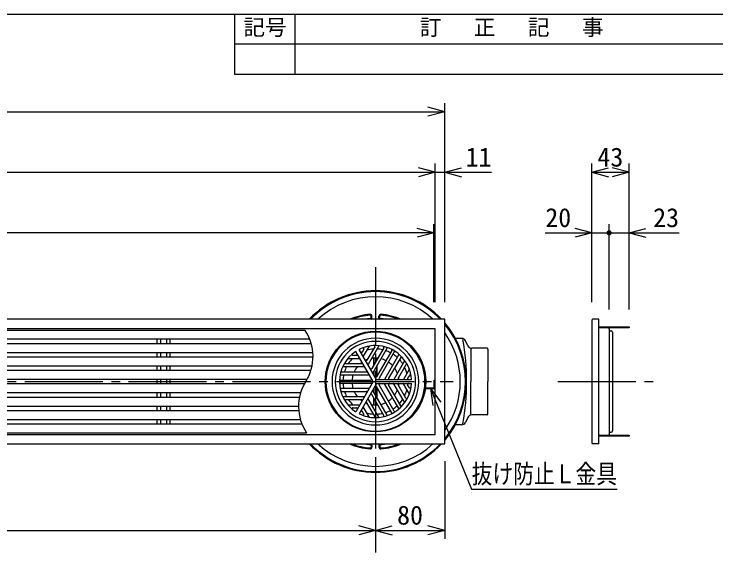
# Model space of a CAD drawing. Units: millimetres, scale not verified. Extents: x -1365 to 1365, y -930 to 870.
# Drawn here: x 40 to 851, y 251 to 870 of the extents above; entities that cross this region are included whole.
import ezdxf
from ezdxf.enums import TextEntityAlignment as Align

# ---------------------------------------------------------------- set-up
doc = ezdxf.new("R2010")
doc.units = ezdxf.units.MM
doc.header["$LTSCALE"] = 10
doc.linetypes.add('CHAIN2', pattern=[12, 9, -1, 1, -1])
for name, color, linetype in [('0-0_計極細', 2, 'Continuous'), ('0-1_計細線', 3, 'Continuous'), ('0-5_寸法線', 7, 'Continuous'), ('0-7_枠細線', 5, 'Continuous'), ('0-8_枠中線', 5, 'Continuous')]:
    doc.layers.add(name, color=color, linetype=linetype)
doc.styles.add('ＭＳ ゴシック', font='')
doc.styles.get('ＭＳ ゴシック').set_extended_font_data('MS Gothic')

msp = doc.modelspace()

# ---------------------------------------------------------------- hatches: boundary and pattern name
at = {"layer": '0-5_寸法線'}
msp.add_hatch(color=256, dxfattribs=at).paths.add_polyline_path([(730.61, 617.02, 1), (724.61, 617.02, 1)])

# ---------------------------------------------------------------- linework, layer by layer
at = {"layer": '0-0_計極細', "linetype": 'CHAIN2'}
for p, q in [((457.61, 577.48), (457.61, -194.19)), ((-667.57, 445.02), (547.46, 445.02)), ((668.36, 445.02), (783.59, 445.02))]:
    msp.add_line(p, q, dxfattribs=at)
at = {"layer": '0-0_計極細'}
for p, q in [((205.11, 494.27), (205.11, 488.77)), ((209.16, 494.27), (209.16, 488.77)), ((216.06, 494.27), (216.06, 488.77)), ((220.11, 494.27), (220.11, 488.77)), ((205.11, 478.77), (205.11, 473.27)), ((209.16, 478.77), (209.16, 473.27)), ((216.06, 478.77), (216.06, 473.27)), ((220.11, 478.77), (220.11, 473.27)), ((444.24, 482.59), (442.25, 479.14)), ((450.16, 485.81), (443.56, 474.37)), ((456.72, 485.12), (447.76, 469.61)), ((461.39, 486.2), (449.06, 464.84)), ((467.2, 484.21), (453.26, 460.07)), ((471.12, 483.98), (454.57, 455.31)), ((476.36, 481.01), (458.77, 450.54)), ((479.4, 479.26), (461.81, 448.78)), ((426, 471.86), (439.21, 471.86)), ((431.75, 475.38), (435.74, 475.38)), ((455.6, 464.12), (455.6, 472.04)), ((456.1, 464.99), (456.1, 472.07)), ((459.11, 470.21), (459.11, 472.07)), ((459.61, 471.08), (459.61, 472.04)), ((484.59, 476.2), (468.04, 447.53)), ((486.75, 472.92), (472.82, 448.78)), ((205.11, 463.27), (205.11, 457.77)), ((209.16, 463.27), (209.16, 457.77)), ((216.06, 463.27), (216.06, 457.77)), ((220.11, 463.27), (220.11, 457.77)), ((423.32, 465.84), (441.24, 465.84)), ((459.11, 451.14), (459.11, 463.18)), ((459.61, 452.01), (459.61, 464.05)), ((491.37, 468.89), (479.04, 447.53)), ((492.78, 464.3), (483.82, 448.78)), ((418.87, 456.31), (446.74, 456.31)), ((420.05, 462.33), (444.72, 462.33)), ((455.6, 453.01), (455.6, 457.1)), ((456.1, 452.14), (456.1, 457.97)), ((496.66, 458.97), (490.05, 447.53)), ((205.11, 447.77), (205.11, 442.27)), ((209.16, 447.77), (209.16, 442.27)), ((216.06, 447.77), (216.06, 442.27)), ((220.11, 447.77), (220.11, 442.27)), ((417.06, 446.78), (452.25, 446.78)), ((417.11, 452.8), (450.22, 452.8)), ((496.82, 452.23), (494.83, 448.78)), ((417.06, 443.27), (452.25, 443.27)), ((476.36, 409.03), (458.77, 439.5)), ((459.11, 426.86), (459.11, 438.9)), ((459.61, 425.99), (459.61, 438.03)), ((479.4, 410.78), (461.81, 441.26)), ((484.59, 413.84), (468.04, 442.51)), ((486.75, 417.12), (472.82, 441.26)), ((491.37, 421.15), (479.04, 442.51)), ((492.78, 425.74), (483.82, 441.26)), ((496.66, 431.07), (490.05, 442.51)), ((496.82, 437.81), (494.83, 441.26)), ((205.11, 432.27), (205.11, 426.77)), ((209.16, 432.27), (209.16, 426.77)), ((216.06, 432.27), (216.06, 426.77)), ((220.11, 432.27), (220.11, 426.77)), ((417.11, 437.24), (450.22, 437.24)), ((418.87, 433.73), (446.74, 433.73)), ((467.2, 405.83), (453.26, 429.97)), ((471.12, 406.06), (454.57, 434.74)), ((455.6, 432.94), (455.6, 437.03)), ((456.1, 432.07), (456.1, 437.9)), ((516.61, 436.77), (516.61, 437.77)), ((420.05, 427.71), (444.72, 427.71)), ((423.32, 424.2), (441.24, 424.2)), ((461.39, 403.84), (449.06, 425.2)), ((455.6, 418), (455.6, 425.92)), ((456.1, 417.97), (456.1, 425.05)), ((205.11, 416.77), (205.11, 411.27)), ((209.16, 416.77), (209.16, 411.27)), ((216.06, 416.77), (216.06, 411.27)), ((220.11, 416.77), (220.11, 411.27)), ((426, 418.18), (439.21, 418.18)), ((431.75, 414.67), (435.74, 414.67)), ((450.16, 404.23), (443.56, 415.67)), ((456.72, 404.92), (447.76, 420.44)), ((459.11, 417.97), (459.11, 419.84)), ((459.61, 418), (459.61, 418.97)), ((444.24, 407.46), (442.25, 410.9)), ((205.11, 401.27), (205.11, 395.77)), ((209.16, 401.27), (209.16, 395.77)), ((216.06, 401.27), (216.06, 395.77)), ((220.11, 401.27), (220.11, 395.77))]:
    msp.add_line(p, q, dxfattribs=at)
for centre, radius, start, end in [((331.18, 474.02), 54.31, 327.72738, 33.84606), ((457.61, 445.02), 50.15, 90, 270), ((457.61, 445.02), 50.15, 270, 90), ((441.38, 479.64), 1, 210, 330), ((457.61, 445.02), 37.63, 113.77152, 116.31965), ((443.38, 483.09), 1, 330, 110.49823), ((457.61, 445.02), 37.63, 93.596, 105.50678), ((450.6, 485.56), 0.502, 99.81001, 150), ((455.85, 485.62), 1, 330, 92.48216), ((457.61, 445.02), 37.63, 77.4576, 87.38711), ((457.61, 445.02), 37.63, 77.4576, 87.38711), ((461.83, 485.95), 0.502, 84.11294, 150), ((466.33, 484.72), 1, 330, 77.60597), ((457.61, 445.02), 37.63, 62.67477, 71.92708), ((471.55, 483.73), 0.502, 70.18513, 150), ((475.49, 481.52), 1, 330, 63.89345), ((480.27, 478.76), 1, 56.10655, 150), ((426, 471.36), 0.502, 90, 140.18999), ((457.61, 445.02), 37.63, 134.49322, 146.404), ((431.75, 476.38), 1, 129.50177, 270), ((457.61, 445.02), 37.63, 123.68035, 126.22848), ((435.74, 476.38), 1, 270, 30), ((439.21, 471.36), 0.502, 30, 90), ((443.99, 474.12), 0.502, 150, 210), ((457.61, 445.02), 27.09, 84.62432, 99.70902), ((457.61, 445.02), 27.09, 84.62432, 90), ((457.61, 445.02), 27.09, 63.71622, 76.68065), ((457.61, 445.02), 37.63, 48.07292, 57.32523), ((484.15, 476.45), 0.502, 330, 49.81487), ((457.61, 445.02), 37.63, 32.61289, 42.5424), ((487.62, 472.42), 1, 42.39403, 150), ((423.32, 466.85), 1, 147.51784, 270), ((457.61, 445.02), 27.09, 124.78019, 129.77896), ((441.24, 466.85), 1, 270, 30), ((446.89, 470.11), 1, 210, 330), ((457.61, 445.02), 27.09, 110.22104, 115.21981), ((449.5, 464.59), 0.502, 150, 210), ((457.61, 445.02), 27.09, 43.31935, 56.28378), ((490.94, 469.14), 0.502, 330, 35.88706), ((493.65, 463.8), 1, 27.51784, 150), ((418.87, 457.31), 1, 162.39403, 270), ((420.05, 461.83), 0.502, 90, 155.88706), ((457.61, 445.02), 37.63, 152.61289, 162.5424), ((457.61, 445.02), 27.09, 140.29098, 155.37568), ((444.72, 461.83), 0.502, 30, 90), ((446.74, 457.31), 1, 270, 30), ((452.39, 460.58), 1, 210, 330), ((455, 455.06), 0.502, 150, 210), ((457.61, 445.02), 27.09, 20.29098, 35.37568), ((457.61, 445.02), 37.63, 14.49322, 26.40401), ((417.06, 447.78), 1, 176.10043, 269.99386), ((417.11, 452.3), 0.502, 89.99378, 169.80868), ((457.61, 445.02), 37.63, 168.07292, 177.32523), ((457.61, 445.02), 27.09, 163.31935, 176.28378), ((450.22, 452.3), 0.502, 30, 90), ((452.25, 447.78), 1, 270, 30), ((457.9, 451.04), 1, 210, 330), ((457.9, 451.04), 1, 253.22135, 330), ((462.68, 448.28), 1, 150, 270), ((467.6, 447.78), 0.502, 270, 330), ((473.68, 448.28), 1, 150, 270), ((478.61, 447.78), 0.502, 270, 330), ((484.69, 448.28), 1, 150, 270), ((457.61, 445.02), 27.09, 4.78019, 9.77896), ((489.62, 447.78), 0.502, 270, 330), ((495.7, 448.28), 1, 150, 270), ((457.61, 445.02), 37.63, 3.68035, 6.22848), ((497.69, 451.73), 1, 9.50177, 150), ((423.03, 416.02), 54.31, 147.72738, 213.84606), ((417.06, 442.26), 1, 90, 183.89345), ((457.61, 445.02), 37.63, 182.67477, 191.92708), ((457.61, 445.02), 27.09, 183.71622, 196.68065), ((452.25, 442.26), 1, 330, 90), ((457.9, 439), 1, 30, 150), ((457.9, 439), 1, 30, 106.77865), ((462.68, 441.76), 1, 90, 210), ((467.6, 442.26), 0.502, 30, 90), ((473.68, 441.76), 1, 90, 210), ((478.61, 442.26), 0.502, 30, 90), ((484.69, 441.76), 1, 90, 210), ((457.61, 445.02), 27.09, 350.22104, 355.21981), ((489.62, 442.26), 0.502, 30, 90), ((495.7, 441.76), 1, 90, 210), ((457.61, 445.02), 37.63, 353.77152, 356.31965), ((497.69, 438.31), 1, 210, 350.49823), ((417.11, 437.75), 0.502, 190.17883, 269.99383), ((418.87, 432.73), 1, 90, 197.60597), ((457.61, 445.02), 37.63, 197.4576, 207.38711), ((457.61, 445.02), 27.09, 204.62432, 219.70902), ((446.74, 432.73), 1, 330, 90), ((450.22, 437.75), 0.502, 270, 330), ((452.39, 429.47), 1, 30, 150), ((455, 434.99), 0.502, 150, 210), ((457.61, 445.02), 27.09, 324.62432, 339.70902), ((457.61, 445.02), 37.63, 333.59599, 345.50678), ((420.05, 428.21), 0.502, 204.11294, 270), ((423.32, 423.2), 1, 90, 212.48216), ((457.61, 445.02), 37.63, 213.59599, 225.50678), ((457.61, 445.02), 27.09, 230.22104, 235.21981), ((441.24, 423.2), 1, 330, 90), ((444.72, 428.21), 0.502, 270, 330), ((449.5, 425.45), 0.502, 150, 210), ((457.61, 445.02), 27.09, 303.71622, 316.68065), ((457.61, 445.02), 37.63, 317.4576, 327.38711), ((493.65, 426.24), 1, 210, 332.48216), ((431.75, 413.66), 1, 90, 230.49823), ((457.61, 445.02), 37.63, 233.77152, 236.31965), ((435.74, 413.66), 1, 330, 90), ((439.21, 418.68), 0.502, 270, 330), ((443.99, 415.92), 0.502, 149.99998, 210.00002), ((446.89, 419.93), 1, 30, 150), ((457.61, 445.02), 27.09, 244.78019, 249.77896), ((457.61, 445.02), 27.09, 260.29098, 275.37568), ((457.61, 445.02), 27.09, 283.31935, 296.28378), ((457.61, 445.02), 37.63, 302.67477, 311.92708), ((484.15, 413.59), 0.502, 310.18513, 30), ((487.62, 417.62), 1, 210, 317.60597), ((490.94, 420.9), 0.502, 324.11294, 30), ((441.38, 410.4), 1, 30, 150), ((457.61, 445.02), 37.63, 243.68035, 246.22848), ((443.38, 406.95), 1, 249.50177, 30), ((457.61, 445.02), 37.63, 254.49322, 266.404), ((457.61, 445.02), 37.63, 272.61289, 282.5424), ((466.33, 405.33), 1, 282.39403, 30), ((457.61, 445.02), 37.63, 288.07292, 297.32523), ((471.55, 406.31), 0.502, 210, 289.81487), ((475.49, 408.53), 1, 296.10655, 30), ((480.27, 411.29), 1, 210, 303.89345), ((450.6, 404.48), 0.502, 210, 260.18999), ((455.85, 404.42), 1, 267.51784, 30), ((461.83, 404.1), 0.502, 210, 275.88706)]:
    msp.add_arc(centre, radius, start, end, dxfattribs=at)
at = {"layer": '0-1_計細線'}
for p, q in [((452.61, 518.78), (452.61, 520.78)), ((453.61, 518.78), (453.61, 520.78)), ((461.61, 518.78), (461.61, 520.78)), ((462.61, 518.78), (462.61, 520.78)), ((707.61, 516.02), (707.61, 374.02)), ((715.61, 517.02), (708.61, 517.02)), ((715.61, 373.02), (715.61, 517.02)), ((376.29, 504.27), (-645.89, 504.27)), ((717.61, 507.02), (717.61, 508.22)), ((727.61, 507.02), (727.61, 508.22)), ((727.61, 506.02), (727.61, 384.02)), ((728.11, 503.52), (730.11, 503.52)), ((729.61, 507.02), (729.61, 508.22)), ((731.61, 507.02), (731.61, 508.22)), ((733.61, 507.02), (733.61, 508.22)), ((747.61, 507.02), (747.61, 508.22)), ((557.14, 495.02), (549.94, 495.02)), ((731.61, 502.02), (731.61, 388.02)), ((383.45, 488.77), (-645.89, 488.77)), ((564.37, 486.39), (561.66, 492.15)), ((-645.89, 478.77), (385.29, 478.77)), ((455, 445.02), (434.86, 479.9)), ((458.91, 447.28), (438.77, 482.16)), ((567.69, 482.52), (567.69, 445.02)), ((586.61, 483.52), (568.9, 483.52)), ((587.61, 482.52), (587.61, 445.02)), ((385.49, 473.27), (-645.89, 473.27)), ((-645.89, 463.27), (384.42, 463.27)), ((383.01, 457.77), (-645.89, 457.77)), ((-645.89, 447.77), (378.73, 447.77)), ((458.91, 447.28), (457.61, 449.54)), ((458.91, 447.28), (461.52, 447.28)), ((458.91, 447.28), (499.19, 447.28)), ((525.61, 446.77), (526.61, 446.77)), ((525.61, 437.77), (525.61, 446.77)), ((375.48, 442.27), (-611.89, 442.27)), ((455, 445.02), (434.86, 410.14)), ((458.91, 442.76), (438.77, 407.88)), ((458.91, 442.76), (499.19, 442.76)), ((567.69, 407.52), (567.69, 445.02)), ((587.61, 407.52), (587.61, 445.02)), ((-611.89, 432.27), (371.2, 432.27)), ((525.61, 436.77), (514.61, 436.77)), ((369.79, 426.77), (-645.89, 426.77)), ((368.92, 411.27), (-645.89, 411.27)), ((586.61, 406.52), (568.9, 406.52)), ((564.37, 403.65), (561.66, 397.89)), ((372.63, 395.77), (-645.89, 395.77)), ((557.14, 395.02), (549.94, 395.02)), ((-645.89, 385.77), (377.92, 385.77)), ((717.61, 381.82), (717.61, 383.02)), ((727.61, 381.82), (727.61, 383.02)), ((728.11, 386.52), (730.11, 386.52)), ((729.61, 381.82), (729.61, 383.02)), ((731.61, 381.82), (731.61, 383.02)), ((733.61, 381.82), (733.61, 383.02)), ((747.61, 381.82), (747.61, 383.02)), ((452.61, 371.26), (452.61, 369.26)), ((453.61, 371.26), (453.61, 369.26)), ((461.61, 371.26), (461.61, 369.26)), ((462.61, 371.26), (462.61, 369.26)), ((715.61, 373.02), (708.61, 373.02))]:
    msp.add_line(p, q, dxfattribs=at)
for points in [[(-658.39, 517.02), (-658.39, 373.02), (537.61, 373.02), (537.61, 517.02)], [(-647.39, 506.02), (-647.39, 384.02), (526.61, 384.02), (526.61, 506.02)], [(715.61, 508.22), (750.61, 508.22), (750.61, 507.02), (715.61, 507.02)], [(715.61, 383.02), (750.61, 383.02), (750.61, 381.82), (715.61, 381.82)]]:
    msp.add_lwpolyline(points, close=True, dxfattribs=at)
for points in [[(-645.89, 504.27), (-645.89, 494.27), (381.58, 494.27)], [(514.61, 436.77), (514.61, 437.77), (525.61, 437.77)], [(-645.89, 426.77), (-645.89, 416.77), (368.72, 416.77)], [(-645.89, 411.27), (-645.89, 401.27), (370.76, 401.27)]]:
    msp.add_lwpolyline(points, dxfattribs=at)
msp.add_circle((457.61, 445.02), 58.2, dxfattribs=at)
for centre, radius, start, end in [((457.61, 445.02), 105, 43.29187, 136.70813), ((457.61, 445.02), 104, 43.81312, 136.18688), ((457.61, 445.02), 98, 47.28142, 132.71858), ((457.61, 445.02), 78, 94.52806, 112.61971), ((457.61, 445.02), 77, 94.52806, 110.73223), ((451.61, 520.78), 2, 360, 94.52806), ((451.61, 520.78), 1, 360, 94.52806), ((463.61, 520.78), 2, 85.47194, 180), ((463.61, 520.78), 1, 85.47194, 180), ((457.61, 445.02), 77, 69.2388, 85.47194), ((457.61, 445.02), 78, 67.31293, 85.47194), ((457.61, 445.02), 73, 94.65071, 99.60712), ((451.61, 518.78), 1, 274.65071, 360), ((451.61, 518.78), 2, 298.58141, 360), ((463.61, 518.78), 2, 180, 241.41859), ((463.61, 518.78), 1, 180, 265.34929), ((457.61, 445.02), 73, 80.69166, 85.34929), ((457.61, 445.02), 105, 319.63235, 40.36765), ((457.61, 445.02), 104, 320.28481, 39.71519), ((708.61, 516.02), 1, 90, 180), ((726.61, 506.02), 1, 0, 90), ((728.11, 504.02), 0.5, 180, 270), ((730.11, 502.02), 1.5, 0, 90), ((457.61, 445.02), 57.2, 90, 270), ((457.61, 445.02), 57.2, 270, 90), ((457.61, 445.02), 98, 324.71867, 35.28133), ((557.14, 490.02), 5, 25.2083, 90), ((457.61, 445.02), 46.41, 90, 270), ((457.61, 445.02), 46.41, 270, 90), ((282.94, 445.02), 280, 349.95893, 10.04107), ((457.61, 445.02), 41.65, 123.10792, 236.89208), ((457.61, 445.02), 41.65, 90, 116.89208), ((457.61, 445.02), 41.65, 3.10792, 90), ((568.9, 488.52), 5, 205.2083, 270), ((586.61, 482.52), 1, 0, 90), ((496.22, 459.22), 0.502, 330, 20.18999), ((457.61, 445.02), 41.65, 270, 356.89208), ((496.22, 430.82), 0.502, 339.81001, 30), ((525.61, 437.77), 1, 270, 360), ((426, 418.68), 0.502, 219.81001, 270), ((457.61, 445.02), 41.65, 243.10792, 270), ((568.9, 401.52), 5, 90, 154.7917), ((586.61, 407.52), 1, 270, 360), ((557.14, 400.02), 5, 270, 334.7917), ((726.61, 384.02), 1, 270, 360), ((728.11, 386.02), 0.5, 90, 180), ((730.11, 388.02), 1.5, 270, 360), ((708.61, 374.02), 1, 180, 270), ((457.61, 445.02), 105, 223.29187, 316.70813), ((457.61, 445.02), 104, 223.81312, 316.18688), ((457.61, 445.02), 98, 227.28142, 312.71858), ((457.61, 445.02), 78, 247.38029, 265.47194), ((457.61, 445.02), 77, 249.2388, 265.47194), ((457.61, 445.02), 73, 260.50585, 265.34929), ((451.61, 369.26), 2, 265.47194, 0), ((451.61, 369.26), 1, 265.47194, 0), ((451.61, 371.26), 1, 0, 85.34929), ((451.61, 371.26), 2, 0, 63.35361), ((463.61, 371.26), 2, 118.58141, 180), ((463.61, 369.26), 2, 180, 274.52806), ((463.61, 371.26), 1, 94.65071, 180), ((463.61, 369.26), 1, 180, 274.52806), ((457.61, 445.02), 73, 274.65071, 279.36215), ((457.61, 445.02), 77, 274.52806, 290.7612), ((457.61, 445.02), 78, 274.52806, 292.61971)]:
    msp.add_arc(centre, radius, start, end, dxfattribs=at)
at = {"layer": '0-5_寸法線'}
for p, q in [((537.61, 537.02), (537.61, 767.02)), ((-658.39, 757.02), (537.61, 757.02)), ((537.61, 757.02), (518.29, 762.2)), ((537.61, 757.02), (518.29, 751.84)), ((526.61, 687.02), (507.29, 692.2)), ((526.61, 537.02), (526.61, 697.02)), ((537.61, 537.02), (537.61, 697.02)), ((537.61, 687.02), (556.92, 692.2)), ((707.61, 537.02), (707.61, 697.02)), ((707.61, 687.02), (726.92, 692.2)), ((750.61, 687.02), (731.29, 692.2)), ((750.61, 528.22), (750.61, 697.02)), ((-647.39, 687.02), (526.61, 687.02)), ((526.61, 687.02), (507.29, 681.84)), ((526.61, 687.02), (591.7, 687.02)), ((537.61, 687.02), (556.92, 681.84)), ((707.61, 687.02), (726.92, 681.84)), ((707.61, 687.02), (750.61, 687.02)), ((750.61, 687.02), (731.29, 681.84)), ((525.11, 537.02), (525.11, 627.02)), ((707.61, 537.02), (707.61, 627.02)), ((727.61, 528.22), (727.61, 627.02)), ((750.61, 528.22), (750.61, 627.02)), ((525.11, 617.02), (-645.89, 617.02)), ((525.11, 617.02), (505.79, 622.2)), ((525.11, 617.02), (505.79, 611.84)), ((653.9, 617.02), (727.61, 617.02)), ((707.61, 617.02), (688.29, 622.2)), ((707.61, 617.02), (688.29, 611.84)), ((727.61, 617.02), (808.53, 617.02)), ((750.61, 617.02), (769.92, 622.2)), ((750.61, 617.02), (769.92, 611.84)), ((521.26, 437.2), (533.35, 421.27)), ((521.26, 437.2), (523.77, 417.36)), ((457.61, 353.02), (457.61, 263.02)), ((537.61, 353.02), (537.61, 263.02)), ((457.61, 273.02), (438.29, 278.2)), ((457.61, 273.02), (476.92, 278.2)), ((537.61, 273.02), (518.29, 278.2)), ((-658.39, 273.02), (457.61, 273.02)), ((457.61, 273.02), (438.29, 267.84)), ((457.61, 273.02), (476.92, 267.84)), ((457.61, 273.02), (537.61, 273.02)), ((537.61, 273.02), (518.29, 267.84))]:
    msp.add_line(p, q, dxfattribs=at)
msp.add_lwpolyline([(521.26, 437.2), (568.76, 320.78), (736.76, 320.78)], dxfattribs=at)
at = {"layer": '0-7_枠細線'}
for p, q in [((295, 800), (295, 870)), ((365, 800), (365, 870)), ((1365, 835), (295, 835)), ((1365, 800), (295, 800))]:
    msp.add_line(p, q, dxfattribs=at)
at = {"layer": '0-8_枠中線'}
msp.add_lwpolyline([(-1365, -930), (-1365, 870), (1365, 870), (1365, -930)], close=True, dxfattribs=at)

# ---------------------------------------------------------------- texts
at = {"layer": '0-5_寸法線', "style": 'ＭＳ ゴシック'}
for s, p in [('11', (561.7, 687.02)), ('43', (714.11, 687.02)), ('20', (653.9, 617.02)), ('23', (778.53, 617.02)), ('80', (482.61, 273.02))]:
    msp.add_text(s, height=21.99, dxfattribs=at).set_placement(p, align=Align.BOTTOM_LEFT)
at = {"layer": '0-5_寸法線', "style": 'ＭＳ ゴシック', "width": 0.8}
msp.add_text('抜け防止Ｌ金具', height=21.99, dxfattribs=at).set_placement((568.76, 320.78), align=Align.BOTTOM_LEFT)
at = {"layer": '0-7_枠細線', "style": 'ＭＳ ゴシック'}
for s, p in [('記号', (305, 840)), ('訂\u3000 正\u3000 記\u3000 事', (508.75, 840))]:
    msp.add_text(s, height=18.33, dxfattribs=at).set_placement(p, align=Align.BOTTOM_LEFT)

doc.saveas('drawing.dxf')
